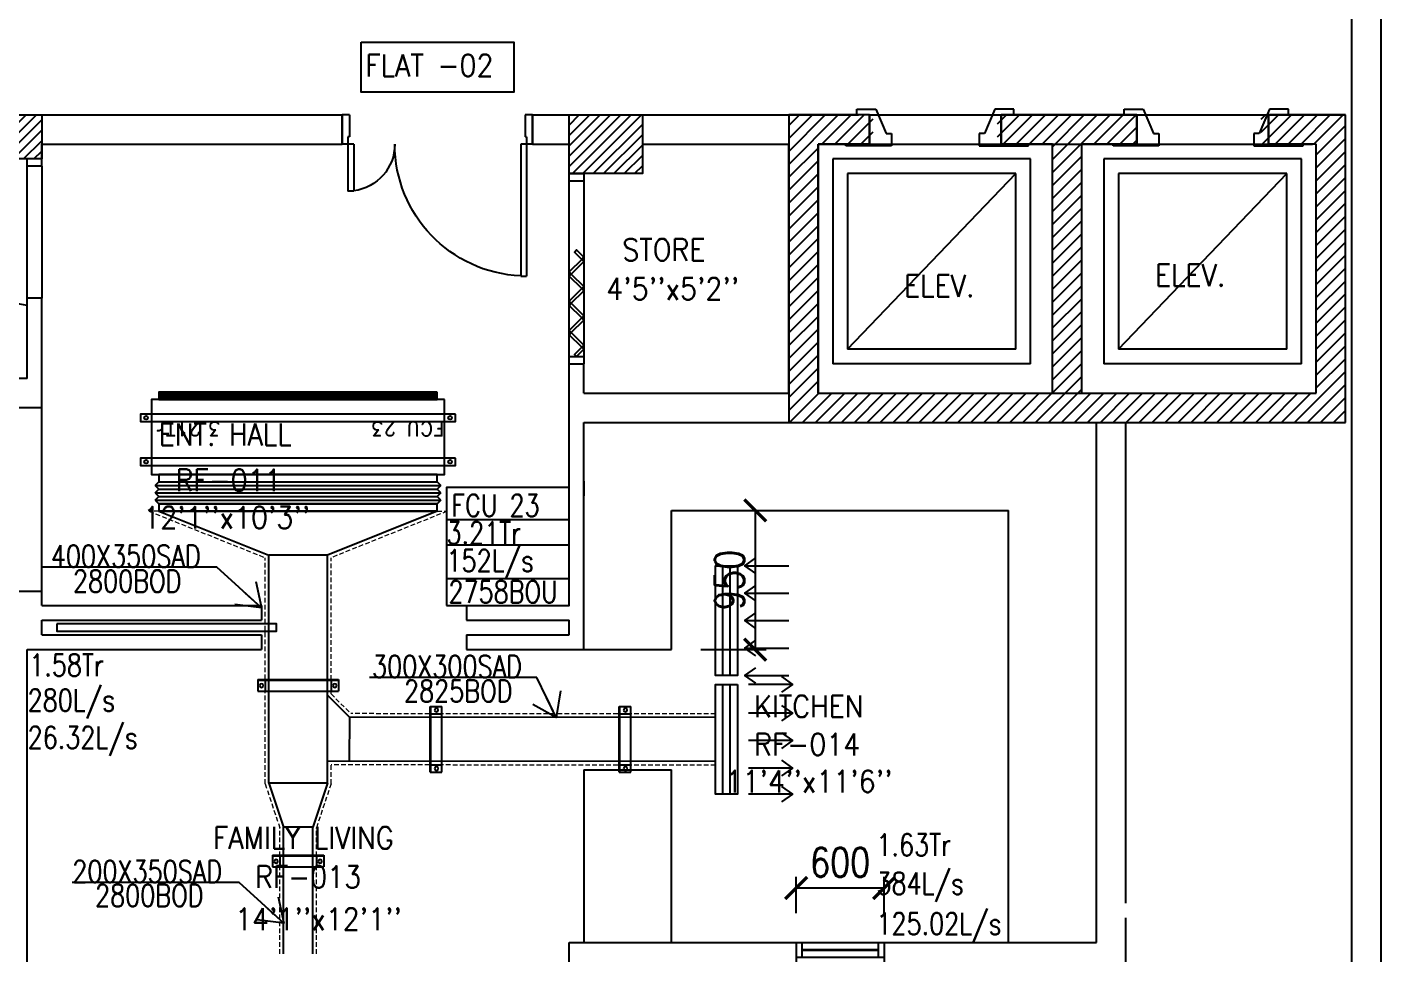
# Model space of a CAD drawing. Header units: millimetres. Extents: x -1288794 to 352264, y -1971533 to -1569871.
# Drawn here: x 303628 to 312869, y -1605360 to -1599033 of the extents above; entities that cross this region are included whole.
import ezdxf

# ---------------------------------------------------------------- set-up
doc = ezdxf.new("R2010")
doc.units = ezdxf.units.MM
doc.header["$LTSCALE"] = 500
doc.header["$PDMODE"] = 34
for name, pattern in [('DASHED2', [9.525, 6.35, -3.175]), ('HIDDEN', [9.525, 6.35, -3.175]), ('HIDDEN2', [4.7625, 3.175, -1.5875])]:
    doc.linetypes.add(name, pattern=pattern)
for name, color, linetype in [('A-ANNO-TEXT', 8, 'Continuous'), ('A-DOOR', 4, 'Continuous'), ('A-FLOR-OVHD', 4, 'DASHED2'), ('A-FLOR-PFIX', 8, 'Continuous'), ('A-FLOR-SPCL', 8, 'Continuous'), ('A-GLAZ', 5, 'Continuous'), ('A-WALL-FULL', 8, 'Continuous'), ('AC-CHR', 60, 'Continuous'), ('AC-CHS', 30, 'Continuous'), ('AC-HLTEXT', 100, 'Continuous'), ('AC-SAD', 3, 'Continuous'), ('AC-SAD TEXT', 3, 'Continuous'), ('FCU-AC', 160, 'Continuous'), ('M-HANGER', 30, 'Continuous'), ('RAD DIF', 10, 'Continuous'), ('RETURN GRILL RIGHT', 1, 'Continuous'), ('S-COL- HACT.', 9, 'Continuous'), ('S-COL.', 8, 'Continuous'), ('SUPPLY GRILL RIGHT', 3, 'Continuous')]:
    doc.layers.add(name, color=color, linetype=linetype)
doc.layers.add('INSULATION', color=1, linetype='Continuous', lineweight=5)
doc.styles.add('ROMAND', font='romand')
doc.styles.add('ROMANS', font='romans.shx', dxfattribs={"width": 0.8})
doc.styles.add('SIMPLEX', font='simplex.shx', dxfattribs={"width": 0.8})
doc.dimstyles.new('100 of DIM2', dxfattribs={"dimscale": 0, "dimtxt": 200, "dimasz": 150, "dimexe": 75, "dimexo": 200, "dimgap": 75, "dimtad": 1, "dimdec": 0, "dimrnd": 5, "dimzin": 0, "dimdsep": 46, "dimtxsty": 'ROMANS', "dimblk": 'ARCHTICK', "dimcen": 100, "dimclrd": 94, "dimclre": 94, "dimclrt": 2, "dimadec": 0, "dimazin": 0, "dimtfac": 1, "dimtdec": 0, "dimtofl": 0, "dimtmove": 2, "dimatfit": 3, "dimldrblk": 'OPEN90', "dimfxl": 75, "dimtolj": 1, "dimtzin": 0, "dimarcsym": 0})

# ---------------------------------------------------------------- blocks, each defined once
blk = doc.blocks.new('D-130-R')
for p, q in [((1220, 200), (1220, 1100)), ((1220, 1100), (1260, 1100)), ((1260, 200), (1260, 1100)), ((80, 520), (40, 520)), ((40, 200), (40, 520)), ((80, 200), (80, 520)), ((0, 0), (0, 200)), ((80, 200), (0, 200)), ((40, 150), (40, 200)), ((1300, 200), (1220, 200)), ((1260, 150), (1260, 200)), ((1300, 0), (1300, 200)), ((50, 150), (40, 150)), ((50, 0), (50, 150)), ((1260, 150), (1250, 150)), ((1250, 0), (1250, 150)), ((50, 0), (0, 0)), ((1300, 0), (1250, 0))]:
    blk.add_line(p, q)
for centre, radius, start, end in [((1260, 200), 900, 92.54732, 180), ((40, 200), 320, 0, 82.81924)]:
    blk.add_arc(centre, radius, start, end)
blk = doc.blocks.new('W-60')
for p, q in [((600, 100), (0, 100)), ((40, 0), (40, 100)), ((560, 100), (560, 0)), ((600, 0), (0, 0))]:
    blk.add_line(p, q)
at = {"linetype": 'Continuous'}
for p, q in [((560, 53), (40, 53)), ((560, 47), (40, 47))]:
    blk.add_line(p, q, dxfattribs=at)
blk = doc.blocks.new('_ArchTick')
at = {"color": 0, "linetype": 'ByBlock', "const_width": 0.15}
blk.add_lwpolyline([(-0.5, -0.5), (0.5, 0.5)], dxfattribs=at)
blk = doc.blocks.new('*D195')
at = {"layer": 'Defpoints', "color": 0, "transparency": 16777216}
for p in [(308027.8, -1602332.8), (308027.8, -1603282.8), (308598.3, -1603282.8)]:
    blk.add_point(p, dxfattribs=at)
at = {"layer": 'RAD DIF', "color": 94, "lineweight": -2, "transparency": 16777216}
for p, q in [((308227.8, -1602332.8), (308673.3, -1602332.8)), ((308598.3, -1602332.8), (308598.3, -1603282.8)), ((308227.8, -1603282.8), (308673.3, -1603282.8))]:
    blk.add_line(p, q, dxfattribs=at)
at = {"layer": 'RAD DIF', "color": 94, "lineweight": -2, "transparency": 16777216, "xscale": 150, "yscale": 150, "zscale": 150}
for p, rotation in [((308598.3, -1602332.8), 90), ((308598.3, -1603282.8), 270)]:
    blk.add_blockref('_ArchTick', p, dxfattribs=dict(at, rotation=rotation))
at = {"layer": 'RAD DIF', "color": 2, "transparency": 16777216, "insert": (308423.3, -1602807.8), "char_height": 200, "attachment_point": 5, "rotation": 90, "style": 'ROMANS'}
blk.add_mtext('\\A1;950', dxfattribs=at)
blk = doc.blocks.new('*D196')
at = {"layer": 'Defpoints', "color": 0, "transparency": 16777216}
for p in [(309477.8, -1604910), (308877.8, -1605282.8), (309477.8, -1605282.8)]:
    blk.add_point(p, dxfattribs=at)
at = {"layer": 'RAD DIF', "color": 94, "lineweight": -2, "transparency": 16777216}
for p, q in [((308877.8, -1605082.8), (308877.8, -1604835)), ((309477.8, -1605082.8), (309477.8, -1604835)), ((308877.8, -1604910), (309477.8, -1604910))]:
    blk.add_line(p, q, dxfattribs=at)
at = {"layer": 'RAD DIF', "color": 94, "lineweight": -2, "transparency": 16777216, "xscale": 150, "yscale": 150, "zscale": 150, "rotation": 180}
blk.add_blockref('_ArchTick', (308877.8, -1604910), dxfattribs=at)
at = {"layer": 'RAD DIF', "color": 94, "lineweight": -2, "transparency": 16777216, "xscale": 150, "yscale": 150, "zscale": 150}
blk.add_blockref('_ArchTick', (309477.8, -1604910), dxfattribs=at)
at = {"layer": 'RAD DIF', "color": 2, "transparency": 16777216, "insert": (309177.8, -1604735), "char_height": 200, "attachment_point": 5, "style": 'ROMANS'}
blk.add_mtext('\\A1;600', dxfattribs=at)
blk = doc.blocks.new('fcu 3.5 tr')
at = {"layer": 'FCU-AC'}
h = blk.add_hatch(dxfattribs=at)
h.set_pattern_fill('NET', color=3)
h.paths.add_polyline_path([(100969.6, -1580238.1), (99069.6, -1580238.1), (99069.6, -1580288.1), (100969.6, -1580288.1)])
at = {"layer": 'FCU-AC', "color": 1}
for p, q in [((100969.6, -1579475.1), (99069.6, -1579475.1)), ((99069.6, -1579475.1), (99069.6, -1579525.1)), ((100969.6, -1579525.1), (100969.6, -1579475.1)), ((99069.6, -1579525.1), (100969.6, -1579525.1)), ((100969.6, -1579675.1), (99069.6, -1579675.1)), ((99069.6, -1579675.1), (99069.6, -1579725.1)), ((100969.6, -1579725.1), (100969.6, -1579675.1)), ((99069.6, -1579725.1), (100969.6, -1579725.1))]:
    blk.add_line(p, q, dxfattribs=at)
at = {"layer": 'FCU-AC'}
for p, q in [((99044.6, -1579550.1), (99069.6, -1579525.1)), ((100994.6, -1579550.1), (99044.6, -1579550.1)), ((99044.6, -1579550.1), (99069.6, -1579575.1)), ((99044.6, -1579600.1), (99069.6, -1579575.1)), ((100969.6, -1579525.1), (99069.6, -1579525.1)), ((100969.6, -1579575.1), (99069.6, -1579575.1)), ((100969.6, -1579575.1), (99069.6, -1579575.1)), ((100994.6, -1579550.1), (100969.6, -1579525.1)), ((100994.6, -1579550.1), (100969.6, -1579575.1)), ((100994.6, -1579600.1), (100969.6, -1579575.1)), ((100994.6, -1579600.1), (99044.6, -1579600.1)), ((99044.6, -1579600.1), (99069.6, -1579625.1)), ((99044.6, -1579650.1), (99069.6, -1579625.1)), ((100994.6, -1579650.1), (99044.6, -1579650.1)), ((99044.6, -1579650.1), (99069.6, -1579675.1)), ((100969.6, -1579625.1), (99069.6, -1579625.1)), ((100969.6, -1579625.1), (99069.6, -1579625.1)), ((100994.6, -1579600.1), (100969.6, -1579625.1)), ((100994.6, -1579650.1), (100969.6, -1579625.1)), ((100994.6, -1579650.1), (100969.6, -1579675.1))]:
    blk.add_line(p, q, dxfattribs=at)
blk.add_lwpolyline([(99019.6, -1580238.1), (101019.6, -1580238.1), (101019.6, -1579725.1), (99019.6, -1579725.1)], close=True, dxfattribs=at)
at = {"layer": 'FCU-AC', "color": 6}
for points in [[(98944.6, -1579838.1), (101094.6, -1579838.1), (101094.6, -1579788.1), (98944.6, -1579788.1)], [(98944.6, -1580138.1), (101094.6, -1580138.1), (101094.6, -1580088.1), (98944.6, -1580088.1)]]:
    blk.add_lwpolyline(points, close=True, dxfattribs=at)
at = {"layer": 'FCU-AC', "color": 3}
blk.add_lwpolyline([(99069.6, -1580288.1), (100969.6, -1580288.1), (100969.6, -1580238.1), (99069.6, -1580238.1)], close=True, dxfattribs=at)
at = {"layer": 'FCU-AC', "color": 6}
for centre in [(98982.1, -1579813.1), (101057.1, -1579813.1), (98982.1, -1580113.1), (101057.1, -1580113.1)]:
    blk.add_circle(centre, 12.5, dxfattribs=at)
blk = doc.blocks.new('*U261')
at = {"color": 41, "linetype": 'HIDDEN2'}
for p, q in [((-37.5, -250.5), (-37.5, 299.5)), ((37.5, -250.5), (37.5, 299.5)), ((42.5, -250.5), (42.5, 299.5))]:
    blk.add_line(p, q, dxfattribs=at)
at = {"color": 41}
for p, q in [((42.5, 299.5), (-37.5, 299.5)), ((42.5, 249.5), (-37.5, 249.5)), ((42.5, -200.5), (-37.5, -200.5)), ((42.5, -250.5), (-37.5, -250.5))]:
    blk.add_line(p, q, dxfattribs=at)
for centre in [(0, 274.5), (0, -225.5)]:
    blk.add_circle(centre, 12.5, dxfattribs=at)
blk = doc.blocks.new('*U262')
at = {"color": 41, "linetype": 'HIDDEN2'}
for p, q in [((-37.5, -150.5), (-37.5, 199.5)), ((37.5, -150.5), (37.5, 199.5)), ((42.5, -150.5), (42.5, 199.5))]:
    blk.add_line(p, q, dxfattribs=at)
at = {"color": 41}
for p, q in [((42.5, 199.5), (-37.5, 199.5)), ((42.5, 149.5), (-37.5, 149.5)), ((42.5, -100.5), (-37.5, -100.5)), ((42.5, -150.5), (-37.5, -150.5))]:
    blk.add_line(p, q, dxfattribs=at)
for centre in [(0, 174.5), (0, -125.5)]:
    blk.add_circle(centre, 12.5, dxfattribs=at)
blk = doc.blocks.new('*U270')
at = {"color": 41, "linetype": 'HIDDEN2'}
for p, q in [((-37.5, -192.8), (-37.5, 257.2)), ((37.5, -192.8), (37.5, 257.2)), ((42.5, -192.8), (42.5, 257.2))]:
    blk.add_line(p, q, dxfattribs=at)
at = {"color": 41}
for p, q in [((42.5, 257.2), (-37.5, 257.2)), ((42.5, 207.2), (-37.5, 207.2)), ((42.5, -142.8), (-37.5, -142.8)), ((42.5, -192.8), (-37.5, -192.8))]:
    blk.add_line(p, q, dxfattribs=at)
for centre in [(0, 232.2), (0, -167.8)]:
    blk.add_circle(centre, 12.5, dxfattribs=at)
blk = doc.blocks.new('*U271')
at = {"color": 41, "linetype": 'HIDDEN2'}
for p, q in [((-37.5, -192.8), (-37.5, 257.2)), ((37.5, -192.8), (37.5, 257.2)), ((42.5, -192.8), (42.5, 257.2))]:
    blk.add_line(p, q, dxfattribs=at)
at = {"color": 41}
for p, q in [((42.5, 257.2), (-37.5, 257.2)), ((42.5, 207.2), (-37.5, 207.2)), ((42.5, -142.8), (-37.5, -142.8)), ((42.5, -192.8), (-37.5, -192.8))]:
    blk.add_line(p, q, dxfattribs=at)
for centre in [(0, 232.2), (0, -167.8)]:
    blk.add_circle(centre, 12.5, dxfattribs=at)
blk = doc.blocks.new('SUPPLY GRILL RIGHT')
at = {"layer": 'SUPPLY GRILL RIGHT'}
for p, q in [((375, 25), (-375, 25)), ((375, -25), (375, 25)), ((375, -25), (-375, -25)), ((375, -75), (375, -25))]:
    blk.add_line(p, q, dxfattribs=at)
blk.add_lwpolyline([(-375, -75), (375, -75), (375, 75), (-375, 75)], close=True, dxfattribs=at)
for points in [[(-375, -450), (-375, -150)], [(-178.5, -450), (-178.5, -150)], [(9, -450), (9, -150)], [(196.5, -450), (196.5, -150)], [(375, -450), (375, -150)]]:
    blk.add_leader(points, dimstyle='100 of DIM2', override={"dimscale": 1, "dimasz": 75, "dimtad": 0, "dimclrd": 0, "dimfxl": 0.2}, dxfattribs=at)
blk = doc.blocks.new('RETURN GRILL RIGHT')
at = {"layer": 'RETURN GRILL RIGHT'}
for p, q in [((375, 25), (-375, 25)), ((375, -25), (-375, -25))]:
    blk.add_line(p, q, dxfattribs=at)
blk.add_lwpolyline([(-375, -75), (375, -75), (375, 75), (-375, 75)], close=True, dxfattribs=at)
for points in [[(-375, -125), (-375, -425)], [(-187.5, -125), (-187.5, -425)], [(0, -125), (0, -425)], [(187.5, -125), (187.5, -425)], [(375, -125), (375, -425)]]:
    blk.add_leader(points, dimstyle='100 of DIM2', override={"dimscale": 1, "dimasz": 75, "dimtad": 0, "dimclrd": 0, "dimfxl": 0.2}, dxfattribs=at)

msp = doc.modelspace()

# ---------------------------------------------------------------- hatches: boundary and pattern name
at = {"layer": 'S-COL- HACT.', "linetype": 'Continuous', "ltscale": 3}
h = msp.add_hatch(dxfattribs=at)
h.set_pattern_fill('ANSI31', color=256, scale=400, style=0)
h.set_pattern_definition([(45, (540622.95, -1616057.58), (-35.355339, 35.355339), [])])
h.paths.add_polyline_path([(303727.8, -1599632.8), (303127.8, -1599632.8), (303127.8, -1599932.8), (303727.8, -1599932.8)])
h = msp.add_hatch(dxfattribs=at)
h.set_pattern_fill('ANSI31', color=256, scale=400, style=0)
h.set_pattern_definition([(45, (1420082.95, -1215620.816), (-35.355339, 35.355339), [])])
h.paths.add_polyline_path([(307327.8, -1599632.8), (307827.8, -1599632.8), (307827.8, -1600032.8), (307327.8, -1600032.8)])
h = msp.add_hatch(dxfattribs=at)
h.set_pattern_fill('ANSI31', color=256, scale=500, style=0)
h.set_pattern_definition([(45, (1420082.95, -1215620.816), (-44.1941738, 44.1941738), [])])
h.paths.add_polyline_path([(310827.8, -1599832.8), (311202.8, -1599832.8), (311202.8, -1599632.8), (310252.8, -1599632.8), (310252.8, -1599832.8), (310627.8, -1599832.8), (310627.8, -1601532.8), (309027.8, -1601532.8), (309027.8, -1599832.8), (309402.8, -1599832.8), (309402.8, -1599632.8), (308827.8, -1599632.8), (308827.8, -1601732.8), (312627.8, -1601732.8), (312627.8, -1599632.8), (312052.8, -1599632.8), (312052.8, -1599832.8), (312427.8, -1599832.8), (312427.8, -1601532.8), (310827.8, -1601532.8)])

# ---------------------------------------------------------------- linework, layer by layer
at = {"layer": 'A-ANNO-TEXT', "color": 5}
msp.add_lwpolyline([(305908.7, -1599134.9), (306951.1, -1599134.9), (306951.1, -1599477.4), (305908.7, -1599477.4)], close=True, dxfattribs=at)
at = {"layer": 'A-DOOR', "ltscale": 3}
for p, q in [((307327.8, -1601332.8), (307327.8, -1600032.8)), ((307327.8, -1600082.8), (307427.8, -1600082.8)), ((307427.8, -1600032.8), (307427.8, -1601332.8)), ((307327.8, -1601282.8), (307427.8, -1601282.8))]:
    msp.add_line(p, q, dxfattribs=at)
for points in [[(307413.6, -1600618.7), (307363.6, -1600568.7), (307377.8, -1600554.5), (307427.8, -1600604.5), (307413.6, -1600618.7)], [(307413.6, -1600618.7), (307327.8, -1600704.5), (307341.9, -1600718.7), (307427.8, -1600632.8), (307413.6, -1600618.7)], [(307413.6, -1600818.7), (307327.8, -1600732.8), (307341.9, -1600718.7), (307427.8, -1600804.5), (307413.6, -1600818.7)], [(307413.6, -1600818.7), (307327.8, -1600904.5), (307341.9, -1600918.7), (307427.8, -1600832.8), (307413.6, -1600818.7)], [(307413.6, -1601018.7), (307327.8, -1600932.8), (307341.9, -1600918.7), (307427.8, -1601004.5), (307413.6, -1601018.7)], [(307413.6, -1601018.7), (307327.8, -1601104.5), (307341.9, -1601118.7), (307427.8, -1601032.8), (307413.6, -1601018.7)], [(307413.6, -1601218.7), (307327.8, -1601132.8), (307341.9, -1601118.7), (307427.8, -1601204.5), (307413.6, -1601218.7)], [(307413.6, -1601218.7), (307363.6, -1601268.7), (307377.8, -1601282.8), (307427.8, -1601232.8), (307413.6, -1601218.7)], [(303830.7, -1603107.8), (303830.7, -1603157.8), (305330.7, -1603157.8), (305330.7, -1603107.8), (303830.7, -1603107.8)]]:
    msp.add_lwpolyline(points, dxfattribs=at)
at = {"layer": 'A-FLOR-OVHD', "ltscale": 3}
for p, q in [((303627.8, -1600882.8), (303627.8, -1599982.8)), ((303727.8, -1599982.8), (303727.8, -1600882.8)), ((303727.8, -1602882.8), (303727.8, -1601632.8))]:
    msp.add_line(p, q, dxfattribs=at)
at = {"layer": 'A-FLOR-PFIX', "ltscale": 3}
for p, q in [((309377.8, -1599632.8), (310277.8, -1599632.8)), ((311202.8, -1599632.8), (312102.8, -1599632.8))]:
    msp.add_line(p, q, dxfattribs=at)
at = {"layer": 'A-FLOR-SPCL', "ltscale": 50}
for p, q in [((309291.7, -1599594.4), (309421.2, -1599594.4)), ((309291.7, -1599632.8), (309291.7, -1599594.4)), ((309421.2, -1599594.4), (309492.4, -1599758.5)), ((310234.4, -1599594.4), (310163.2, -1599758.5)), ((310363.8, -1599594.4), (310234.4, -1599594.4)), ((310363.8, -1599632.8), (310363.8, -1599594.4)), ((311116.7, -1599594.4), (311246.2, -1599594.4)), ((311116.7, -1599632.8), (311116.7, -1599594.4)), ((311246.2, -1599594.4), (311317.4, -1599758.5)), ((312109.4, -1599594.4), (312038.2, -1599758.5)), ((312238.8, -1599594.4), (312109.4, -1599594.4)), ((312238.8, -1599632.8), (312238.8, -1599594.4)), ((309492.4, -1599758.5), (309527.8, -1599758.5)), ((309527.8, -1599758.5), (309527.8, -1599842.8)), ((310127.8, -1599758.5), (310127.8, -1599842.8)), ((310163.2, -1599758.5), (310127.8, -1599758.5)), ((311317.4, -1599758.5), (311352.8, -1599758.5)), ((311352.8, -1599758.5), (311352.8, -1599842.8)), ((312002.8, -1599758.5), (312002.8, -1599842.8)), ((312038.2, -1599758.5), (312002.8, -1599758.5)), ((309216.7, -1599842.8), (309216.7, -1599832.8)), ((309527.8, -1599842.8), (309216.7, -1599842.8)), ((310127.8, -1599842.8), (310463.8, -1599842.8)), ((310463.8, -1599842.8), (310463.8, -1599832.8)), ((311041.7, -1599842.8), (311041.7, -1599832.8)), ((311352.8, -1599842.8), (311041.7, -1599842.8)), ((312002.8, -1599842.8), (312338.8, -1599842.8)), ((312338.8, -1599842.8), (312338.8, -1599832.8))]:
    msp.add_line(p, q, dxfattribs=at)
at = {"layer": 'A-FLOR-SPCL'}
for p, q in [((309377.8, -1599832.8), (310277.8, -1599832.8)), ((310277.8, -1599832.8), (310427.8, -1599832.8)), ((311202.8, -1599832.8), (312102.8, -1599832.8)), ((312102.8, -1599832.8), (312302.8, -1599832.8)), ((309127.8, -1599932.8), (309127.8, -1601332.8)), ((310477.8, -1599932.8), (309127.8, -1599932.8)), ((310477.8, -1601332.8), (310477.8, -1599932.8)), ((310977.8, -1599932.8), (310977.8, -1601332.8)), ((312327.8, -1599932.8), (310977.8, -1599932.8)), ((312327.8, -1601332.8), (312327.8, -1599932.8)), ((309227.8, -1600032.8), (309227.8, -1601232.8)), ((310377.8, -1600032.8), (309227.8, -1600032.8)), ((309227.8, -1601232.8), (310377.8, -1600032.8)), ((310377.8, -1601232.8), (310377.8, -1600032.8)), ((311077.8, -1600032.8), (311077.8, -1601232.8)), ((312227.8, -1600032.8), (311077.8, -1600032.8)), ((311077.8, -1601232.8), (312227.8, -1600032.8)), ((312227.8, -1601232.8), (312227.8, -1600032.8)), ((310377.8, -1601232.8), (309227.8, -1601232.8)), ((312227.8, -1601232.8), (311077.8, -1601232.8)), ((310477.8, -1601332.8), (309127.8, -1601332.8)), ((312327.8, -1601332.8), (310977.8, -1601332.8))]:
    msp.add_line(p, q, dxfattribs=at)
at = {"layer": 'A-FLOR-SPCL', "ltscale": 3}
for p, q in [((308027.8, -1603282.8), (308027.8, -1602332.8)), ((308027.8, -1602332.8), (310327.8, -1602332.8)), ((310327.8, -1605282.8), (310327.8, -1602332.8)), ((307427.8, -1603282.8), (308027.8, -1603282.8)), ((307427.8, -1604102.8), (307427.8, -1605282.8)), ((307427.8, -1604102.8), (308027.8, -1604102.8)), ((308027.8, -1605282.8), (308027.8, -1604102.8))]:
    msp.add_line(p, q, dxfattribs=at)
msp.add_arc((302427.8, -1607557.1), 6732.1, 79.7322, 100.2678, dxfattribs=at)
at = {"layer": 'A-WALL-FULL', "ltscale": 3}
for p, q in [((303727.8, -1599632.8), (305777.8, -1599632.8)), ((305777.8, -1599832.8), (305777.8, -1599632.8)), ((307077.8, -1599632.8), (309302.8, -1599632.8)), ((307077.8, -1599832.8), (307077.8, -1599632.8)), ((307177.8, -1599632.8), (307527.8, -1599632.8)), ((309377.8, -1599632.8), (309377.8, -1599632.8)), ((309377.8, -1599832.8), (309377.8, -1599632.8)), ((310277.8, -1599632.8), (311202.8, -1599632.8)), ((310277.8, -1599832.8), (310277.8, -1599632.8)), ((310327.8, -1599632.8), (311202.8, -1599632.8)), ((311202.8, -1599832.8), (311202.8, -1599632.8)), ((312102.8, -1599832.8), (312102.8, -1599632.8)), ((312102.8, -1599632.8), (312627.8, -1599632.8)), ((312627.8, -1600832.8), (312627.8, -1599632.8)), ((303727.8, -1599832.8), (305777.8, -1599832.8)), ((303727.8, -1599982.8), (303727.8, -1599832.8)), ((307077.8, -1599832.8), (307327.8, -1599832.8)), ((307177.8, -1599832.8), (307327.8, -1599832.8)), ((307327.8, -1600032.8), (307327.8, -1599832.8)), ((307327.8, -1600032.8), (307327.8, -1599832.8)), ((307827.8, -1599832.8), (308827.8, -1599832.8)), ((308827.8, -1601532.8), (308827.8, -1599832.8)), ((309027.8, -1601532.8), (309027.8, -1599832.8)), ((309027.8, -1599832.8), (309377.8, -1599832.8)), ((310277.8, -1599832.8), (310727.8, -1599832.8)), ((310727.8, -1599832.8), (311202.8, -1599832.8)), ((312102.8, -1599832.8), (312402.8, -1599832.8)), ((312427.8, -1601532.8), (312427.8, -1599832.8)), ((312427.8, -1601532.8), (312427.8, -1599832.8)), ((303727.8, -1599982.8), (303627.8, -1599982.8)), ((307327.8, -1600032.8), (307427.8, -1600032.8)), ((303727.8, -1600882.8), (303627.8, -1600882.8)), ((303627.8, -1601432.8), (303627.8, -1600882.8)), ((303727.8, -1601632.8), (303727.8, -1600882.8)), ((307327.8, -1601332.8), (307427.8, -1601332.8)), ((307327.8, -1602982.8), (307327.8, -1601332.8)), ((307427.8, -1601532.8), (307427.8, -1601332.8)), ((303627.8, -1601432.8), (303327.8, -1601432.8)), ((307427.8, -1601532.8), (308827.8, -1601532.8)), ((309027.8, -1601532.8), (312427.8, -1601532.8)), ((303727.8, -1601632.8), (303527.8, -1601632.8)), ((307427.8, -1601732.8), (310927.8, -1601732.8)), ((307427.8, -1603282.8), (307427.8, -1601732.8)), ((310927.8, -1605282.8), (310927.8, -1601732.8)), ((311127.8, -1601732.8), (312527.8, -1601732.8)), ((311127.8, -1605014.8), (311127.8, -1601732.8)), ((307427.8, -1602132.8), (307427.8, -1602232.8)), ((310927.8, -1605282.8), (310927.8, -1602132.8)), ((303527.8, -1602882.8), (303727.8, -1602882.8)), ((303727.8, -1602982.8), (303727.8, -1602882.8)), ((303727.8, -1602982.8), (305227.8, -1602982.8)), ((305227.8, -1602982.8), (305227.8, -1603082.8)), ((306627.8, -1602982.8), (306627.8, -1603082.8)), ((306627.8, -1602982.8), (307327.8, -1602982.8)), ((303727.8, -1603082.8), (305227.8, -1603082.8)), ((303727.8, -1603182.8), (303727.8, -1603082.8)), ((306627.8, -1603082.8), (307327.8, -1603082.8)), ((307327.8, -1603182.8), (307327.8, -1603082.8)), ((303727.8, -1603182.8), (305227.8, -1603182.8)), ((305227.8, -1603182.8), (305227.8, -1603282.8)), ((306627.8, -1603182.8), (306627.8, -1603282.8)), ((306627.8, -1603182.8), (307327.8, -1603182.8)), ((303627.8, -1607272.8), (303627.8, -1603282.8)), ((303627.8, -1603282.8), (305227.8, -1603282.8)), ((306627.8, -1603282.8), (307427.8, -1603282.8)), ((311127.8, -1607182.8), (311127.8, -1605114.8)), ((307327.8, -1605282.8), (308877.8, -1605282.8)), ((307327.8, -1606182.8), (307327.8, -1605282.8)), ((308877.8, -1605282.8), (308877.8, -1605482.8)), ((309477.8, -1605282.8), (309477.8, -1605482.8)), ((309477.8, -1605282.8), (310927.8, -1605282.8))]:
    msp.add_line(p, q, dxfattribs=at)
at = {"layer": 'A-WALL-FULL'}
msp.add_line((312427.8, -1599832.8), (312102.8, -1599832.8), dxfattribs=at)
msp.add_line((312427.8, -1599832.8), (312102.8, -1599832.8), dxfattribs=at)
at = {"layer": 'A-WALL-FULL', "linetype": 'Continuous', "ltscale": 3}
msp.add_line((303627.8, -1599982.8), (303627.8, -1599932.8), dxfattribs=at)
at = {"layer": 'AC-CHR'}
msp.add_line((312869.4, -1588682.8), (312869.4, -1606772.8), dxfattribs=at)
at = {"layer": 'AC-CHS'}
msp.add_line((312669.4, -1588482.8), (312669.4, -1606972.8), dxfattribs=at)
at = {"layer": 'AC-SAD'}
for p, q in [((306427.8, -1602338.5), (304527.8, -1602338.5)), ((304527.8, -1602338.5), (305277.8, -1602638.5)), ((306427.8, -1602338.5), (305677.8, -1602638.5)), ((305277.8, -1604194.9), (305277.8, -1602638.5)), ((305677.8, -1602638.5), (305277.8, -1602638.5)), ((305677.8, -1604194.9), (305677.8, -1602638.5)), ((305677.8, -1603594.9), (305827.8, -1603745)), ((305827.8, -1603745), (305827.5, -1604045)), ((308327.9, -1603747.1), (305827.8, -1603745)), ((308327.6, -1604047.1), (305677.8, -1604044.9)), ((305677.8, -1604194.9), (305277.8, -1604194.9)), ((305277.8, -1604194.9), (305377.8, -1604494.9)), ((305677.8, -1604194.9), (305577.8, -1604494.9)), ((305377.8, -1605360.4), (305377.8, -1604494.9)), ((305577.8, -1604494.9), (305377.8, -1604494.9)), ((305577.8, -1605360.4), (305577.8, -1604494.9))]:
    msp.add_line(p, q, dxfattribs=at)
at = {"layer": 'AC-SAD TEXT'}
for p, q in [((306490.7, -1602393.7), (307327.8, -1602393.7)), ((306490.7, -1602567.1), (307327.8, -1602567.1)), ((306490.7, -1602798.3), (307327.8, -1602798.3))]:
    msp.add_line(p, q, dxfattribs=at)
msp.add_lwpolyline([(306490.7, -1602982.8), (307327.8, -1602982.8), (307327.8, -1602176.8), (306490.7, -1602176.8)], close=True, dxfattribs=at)
at = {"layer": 'INSULATION', "linetype": 'HIDDEN', "ltscale": 0.01}
for p, q in [((304460.5, -1602338.5), (305252.8, -1602655.4)), ((304527.8, -1602338.5), (304460.5, -1602338.5)), ((306495.1, -1602338.5), (305702.8, -1602655.4)), ((306427.8, -1602338.5), (306495.1, -1602338.5)), ((305252.8, -1604199), (305252.8, -1602655.4)), ((305702.8, -1603584.5), (305702.8, -1602655.4)), ((305702.8, -1603584.5), (305838.1, -1603720)), ((308327.9, -1603722.1), (305838.1, -1603720)), ((308327.6, -1604072.1), (305702.8, -1604069.9)), ((305702.8, -1604199), (305702.8, -1604069.9)), ((305252.8, -1604199), (305352.8, -1604499)), ((305702.8, -1604199), (305602.8, -1604499)), ((305352.8, -1605360.4), (305352.8, -1604499)), ((305602.8, -1605360.4), (305602.8, -1604499))]:
    msp.add_line(p, q, dxfattribs=at)
at = {"layer": 'S-COL.', "linetype": 'Continuous', "ltscale": 3}
for p, q in [((309377.8, -1599632.8), (308827.8, -1599632.8)), ((308827.8, -1599632.8), (308827.8, -1601732.8)), ((309377.8, -1599632.8), (309377.8, -1599832.8)), ((311202.8, -1599632.8), (310277.8, -1599632.8)), ((310277.8, -1599632.8), (310277.8, -1599832.8)), ((311202.8, -1599632.8), (311202.8, -1599832.8)), ((312627.8, -1599632.8), (312102.8, -1599632.8)), ((312102.8, -1599632.8), (312102.8, -1599832.8)), ((312627.8, -1601732.8), (312627.8, -1599632.8)), ((309377.8, -1599832.8), (309027.8, -1599832.8)), ((309027.8, -1599832.8), (309027.8, -1601532.8)), ((310627.8, -1599832.8), (310277.8, -1599832.8)), ((310627.8, -1601532.8), (310627.8, -1599832.8)), ((311202.8, -1599832.8), (310827.8, -1599832.8)), ((310827.8, -1601532.8), (310827.8, -1599832.8)), ((312427.8, -1599832.8), (312102.8, -1599832.8)), ((312427.8, -1601532.8), (312427.8, -1599832.8)), ((309027.8, -1601532.8), (310627.8, -1601532.8)), ((310827.8, -1601532.8), (312427.8, -1601532.8)), ((308827.8, -1601732.8), (312627.8, -1601732.8))]:
    msp.add_line(p, q, dxfattribs=at)
for points in [[(303127.8, -1599632.8), (303727.8, -1599632.8), (303727.8, -1599932.8), (303127.8, -1599932.8)], [(307327.8, -1599632.8), (307827.8, -1599632.8), (307827.8, -1600032.8), (307327.8, -1600032.8)]]:
    msp.add_lwpolyline(points, close=True, dxfattribs=at)

# ---------------------------------------------------------------- block references
at = {"layer": 'A-DOOR', "ltscale": 3, "xscale": -1, "rotation": 180}
msp.add_blockref('D-130-R', (305777.8, -1599632.8), dxfattribs=at)
at = {"layer": 'A-GLAZ', "ltscale": 3, "rotation": 180}
msp.add_blockref('W-60', (309477.8, -1605282.8), dxfattribs=at)
at = {"layer": 'FCU-AC', "color": 3, "rotation": 180}
msp.add_blockref('fcu 3.5 tr', (405497.3, -3181813.5), dxfattribs=at)
at = {"layer": 'M-HANGER', "xscale": -1, "rotation": 270}
for name, p in [('*U261', (305453.3, -1603528.3)), ('*U262', (305453.3, -1604728.3))]:
    msp.add_blockref(name, p, dxfattribs=at)
at = {"layer": 'M-HANGER', "xscale": -1}
for name, p in [('*U270', (306422.2, -1603927.5)), ('*U271', (307711.9, -1603927.5))]:
    msp.add_blockref(name, p, dxfattribs=at)
at = {"layer": 'RETURN GRILL RIGHT', "xscale": -1, "rotation": 90}
msp.add_blockref('RETURN GRILL RIGHT', (308402.8, -1603085), dxfattribs=at)
at = {"layer": 'SUPPLY GRILL RIGHT', "xscale": -1, "rotation": 90}
msp.add_blockref('SUPPLY GRILL RIGHT', (308402.8, -1603895), dxfattribs=at)

# ---------------------------------------------------------------- texts
at = {"layer": 'A-ANNO-TEXT', "color": 5, "style": 'ROMANS', "width": 0.9}
msp.add_text('FLAT -02', height=150, dxfattribs=at).set_placement((305937.5, -1599369.3))
at = {"layer": 'A-ANNO-TEXT', "style": 'ROMANS', "width": 0.9}
for s, p in [('STORE', (307691.1, -1600627.6)), ('ELEV.', (311327.6, -1600802.2)), ("4'5''x5'2''", (307581.4, -1600894)), ('ELEV.', (309615, -1600874.3)), ('ENT. HALL', (304526, -1601889.4)), ('RF-011', (304641.9, -1602201.6)), ("12'1''x10'3''", (304421.3, -1602456.1)), ('KITCHEN', (308591.4, -1603745.1)), ('RF-014', (308591.4, -1604004.9)), ("11'4''x11'6''", (308396.2, -1604257.2)), ('FAMILY LIVING', (304897.9, -1604643.4)), ('RF-013', (305184.7, -1604909.3)), ("14'1''x12'1''", (305047.2, -1605197.2))]:
    msp.add_text(s, height=150, dxfattribs=at).set_placement(p)
at = {"layer": 'AC-HLTEXT', "style": 'ROMAND'}
for s, p in [('3.21Tr', (304949.5, -1601725.5)), ('FCU 23', (306477.8, -1601725.5))]:
    msp.add_text(s, height=100, rotation=180, dxfattribs=at).set_placement(p)
at = {"layer": 'AC-SAD TEXT', "style": 'ROMAND'}
for s, p in [('3.21Tr', (304949.5, -1601725.5)), ('FCU 23', (306477.8, -1601725.5))]:
    msp.add_text(s, height=100, rotation=180, dxfattribs=at).set_placement(p)
at = {"layer": 'AC-SAD TEXT', "style": 'SIMPLEX', "width": 0.8}
for s, p in [('FCU 23', (306525.1, -1602373.4)), ('3.21Tr', (306490.7, -1602560.4)), ('400X350SAD', (303790, -1602719.4)), ('152L/s', (306490.7, -1602750.5)), ('2800BOD', (303940.9, -1602890)), ('2758BOU', (306503.9, -1602962.9)), ('1.58Tr', (303642.2, -1603463)), ('300X300SAD', (305982.7, -1603472.8)), ('2825BOD', (306200.8, -1603640.4)), ('280L/s', (303631.5, -1603703)), ('26.32L/s', (303631.5, -1603957.3)), ('1.63Tr', (309425.5, -1604690.6)), ('200X350SAD', (303936.5, -1604871.7)), ('384L/s', (309425.5, -1604953.6)), ('2800BOD', (304091.7, -1605035.8)), ('125.02L/s', (309425.5, -1605228.7))]:
    msp.add_text(s, height=150, dxfattribs=at).set_placement(p)

# ---------------------------------------------------------------- dimensions: what is measured, and where the dimension line sits
at = {"layer": 'RAD DIF'}
dim = msp.add_linear_dim(base=(308598.3, -1603282.8), p1=(308027.8, -1602332.8), p2=(308027.8, -1603282.8), angle=90, dimstyle='100 of DIM2', override={"dimscale": 1, "dimfxl": 0.2}, dxfattribs=at)
dim.commit()
dim.dimension.update_dxf_attribs({"geometry": '*D195', "text_midpoint": (308423.3, -1602807.8)})
dim = msp.add_linear_dim(base=(309477.8, -1604910), p1=(308877.8, -1605282.8), p2=(309477.8, -1605282.8), dimstyle='100 of DIM2', override={"dimscale": 1, "dimfxl": 0.2}, dxfattribs=at)
dim.commit()
dim.dimension.update_dxf_attribs({"geometry": '*D196', "text_midpoint": (309177.8, -1604735)})

# ---------------------------------------------------------------- leaders
at = {"layer": 'AC-SAD TEXT'}
for points in [[(305228.3, -1602998), (304923.1, -1602719.4), (303729.9, -1602719.4)], [(307240.5, -1603746.2), (307106.9, -1603472.8), (305965.8, -1603472.8)], [(305380.8, -1605150.3), (305075.6, -1604871.7), (303936.5, -1604871.7)]]:
    msp.add_leader(points, dimstyle='100 of DIM2', override={"dimscale": 1, "dimtad": 0, "dimfxl": 0.2}, dxfattribs=at)

doc.saveas('drawing.dxf')
